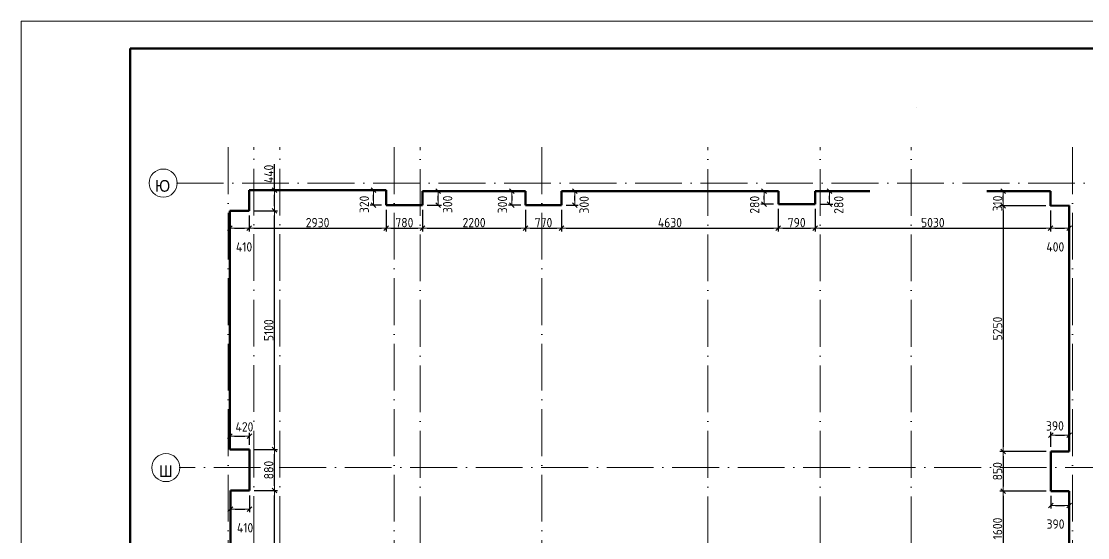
# Model space of a CAD drawing. Header units: millimetres. Extents: x 5993 to 95364, y 87345 to 143522.
# Drawn here: x 60817 to 83612, y 132485 to 143522 of the extents above; entities that cross this region are included whole.
import ezdxf
from ezdxf.enums import TextEntityAlignment as Align

# ---------------------------------------------------------------- set-up
doc = ezdxf.new("R2018")
doc.units = ezdxf.units.MM
doc.linetypes.add('50_200_ШТРИХ_1Т_ш5_п1_п1_', pattern=[1400, 1000, -200, 0, -200])
for name, color, linetype, lineweight, true_color in [('Оси-1', 7, 'Continuous', 20, 0xaaaaaa), ('Оси-2', 7, 'Continuous', 9, 0xaaaaaa), ('Оси-3', 7, '50_200_ШТРИХ_1Т_ш5_п1_п1_', 9, 0xaaaaaa)]:
    doc.layers.add(name, color=color, linetype=linetype, lineweight=lineweight, true_color=true_color)
doc.layers.add('Основные линии', color=7, linetype='Continuous', lineweight=30)
doc.layers.add('Размеры', color=7, linetype='Continuous', lineweight=15)
doc.styles.add('Arial', font='arial.ttf', dxfattribs={"width": 0.9, "height": 500})
doc.styles.get("Standard").update_dxf_attribs({"font": 'arial.ttf'})
doc.styles.add('СПДС', font='isocpeur.ttf', dxfattribs={"width": 0.9})
doc.dimstyles.new('Размера А3', dxfattribs={"dimtxt": 200, "dimasz": 100, "dimexe": 70, "dimexo": 100, "dimgap": 20, "dimtad": 1, "dimdec": 0, "dimrnd": 10, "dimzin": 0, "dimdsep": 46, "dimtxsty": 'СПДС', "dimblk": 'ARROWHEAD_6', "dimcen": 1, "dimclrd": 256, "dimclre": 256, "dimclrt": 256, "dimazin": 0, "dimtfac": 1, "dimtdec": 0, "dimtmove": 2, "dimatfit": 3, "dimfxl": 1, "dimtolj": 1, "dimtzin": 0, "dimarcsym": 0})

# ---------------------------------------------------------------- blocks, each defined once
blk = doc.blocks.new('Ось сетки - Круг_Ø6_00__ISO-2_5_0_9K_-17386508-АИ_План этажа Радиаторы_2')
at = {"layer": 'Оси-1'}
blk.add_circle((0, 0), 3, dxfattribs=at)
blk = doc.blocks.new('ARROWHEAD_6')
at = {"color": 0, "linetype": 'Continuous'}
for p, q in [((0, 0), (-1, 0)), ((-0.5, -0.5), (0.5, 0.5))]:
    blk.add_line(p, q, dxfattribs=at)
blk = doc.blocks.new('*D4125')
at = {"layer": 'Defpoints', "color": 0, "lineweight": -2, "transparency": 16777216}
for p in [(65695, 133490), (66226, 133490), (65685, 128350)]:
    blk.add_point(p, dxfattribs=at)
at = {"layer": 'Размеры', "lineweight": -2, "transparency": 16777216}
for p, q in [((65795, 133490), (66296, 133490)), ((66226, 128450), (66226, 133390)), ((65785, 128350), (66296, 128350))]:
    blk.add_line(p, q, dxfattribs=at)
at = {"layer": 'Размеры', "lineweight": -2, "transparency": 16777216, "xscale": 100, "yscale": 100, "zscale": 100}
for p, rotation in [((66226, 133490), 90), ((66226, 128350), 270)]:
    blk.add_blockref('ARROWHEAD_6', p, dxfattribs=dict(at, rotation=rotation))
at = {"layer": 'Размеры', "transparency": 16777216, "insert": (66106, 130920), "char_height": 200, "attachment_point": 5, "rotation": 90, "style": 'СПДС'}
blk.add_mtext('\\A1;5140', dxfattribs=at)
blk = doc.blocks.new('*D4126')
at = {"layer": 'Defpoints', "color": 0, "lineweight": -2, "transparency": 16777216}
for p in [(65695, 134370), (66226, 134370), (65695, 133490)]:
    blk.add_point(p, dxfattribs=at)
at = {"layer": 'Размеры', "lineweight": -2, "transparency": 16777216}
for p, q in [((65795, 134370), (66296, 134370)), ((66226, 133590), (66226, 134270)), ((65795, 133490), (66296, 133490))]:
    blk.add_line(p, q, dxfattribs=at)
at = {"layer": 'Размеры', "lineweight": -2, "transparency": 16777216, "xscale": 100, "yscale": 100, "zscale": 100}
for p, rotation in [((66226, 134370), 90), ((66226, 133490), 270)]:
    blk.add_blockref('ARROWHEAD_6', p, dxfattribs=dict(at, rotation=rotation))
at = {"layer": 'Размеры', "transparency": 16777216, "insert": (66106, 133930), "char_height": 200, "attachment_point": 5, "rotation": 90, "style": 'СПДС'}
blk.add_mtext('\\A1;880', dxfattribs=at)
blk = doc.blocks.new('*D4127')
at = {"layer": 'Defpoints', "color": 0, "lineweight": -2, "transparency": 16777216}
for p in [(65685, 139470), (66226, 139470), (65695, 134370)]:
    blk.add_point(p, dxfattribs=at)
at = {"layer": 'Размеры', "lineweight": -2, "transparency": 16777216}
for p, q in [((65785, 139470), (66296, 139470)), ((66226, 134470), (66226, 139370)), ((65795, 134370), (66296, 134370))]:
    blk.add_line(p, q, dxfattribs=at)
at = {"layer": 'Размеры', "lineweight": -2, "transparency": 16777216, "xscale": 100, "yscale": 100, "zscale": 100}
for p, rotation in [((66226, 139470), 90), ((66226, 134370), 270)]:
    blk.add_blockref('ARROWHEAD_6', p, dxfattribs=dict(at, rotation=rotation))
at = {"layer": 'Размеры', "transparency": 16777216, "insert": (66106, 136920), "char_height": 200, "attachment_point": 5, "rotation": 90, "style": 'СПДС'}
blk.add_mtext('\\A1;5100', dxfattribs=at)
blk = doc.blocks.new('*D4128')
at = {"layer": 'Defpoints', "color": 0, "lineweight": -2, "transparency": 16777216}
for p in [(68615, 139590), (65685, 139470), (68615, 139100)]:
    blk.add_point(p, dxfattribs=at)
at = {"layer": 'Размеры', "lineweight": -2, "transparency": 16777216}
for p, q in [((65685, 139370), (65685, 139030)), ((68615, 139490), (68615, 139030)), ((65785, 139100), (68515, 139100))]:
    blk.add_line(p, q, dxfattribs=at)
at = {"layer": 'Размеры', "lineweight": -2, "transparency": 16777216, "xscale": 100, "yscale": 100, "zscale": 100, "rotation": 180}
blk.add_blockref('ARROWHEAD_6', (65685, 139100), dxfattribs=at)
at = {"layer": 'Размеры', "lineweight": -2, "transparency": 16777216, "xscale": 100, "yscale": 100, "zscale": 100}
blk.add_blockref('ARROWHEAD_6', (68615, 139100), dxfattribs=at)
at = {"layer": 'Размеры', "transparency": 16777216, "insert": (67150, 139220), "char_height": 200, "attachment_point": 5, "style": 'СПДС'}
blk.add_mtext('\\A1;2930', dxfattribs=at)
blk = doc.blocks.new('*D4129')
at = {"layer": 'Defpoints', "color": 0, "lineweight": -2, "transparency": 16777216}
for p in [(68615, 139590), (69395, 139590), (69395, 139100)]:
    blk.add_point(p, dxfattribs=at)
at = {"layer": 'Размеры', "lineweight": -2, "transparency": 16777216}
for p, q in [((68615, 139490), (68615, 139030)), ((69395, 139490), (69395, 139030)), ((68715, 139100), (69295, 139100))]:
    blk.add_line(p, q, dxfattribs=at)
at = {"layer": 'Размеры', "lineweight": -2, "transparency": 16777216, "xscale": 100, "yscale": 100, "zscale": 100, "rotation": 180}
blk.add_blockref('ARROWHEAD_6', (68615, 139100), dxfattribs=at)
at = {"layer": 'Размеры', "lineweight": -2, "transparency": 16777216, "xscale": 100, "yscale": 100, "zscale": 100}
blk.add_blockref('ARROWHEAD_6', (69395, 139100), dxfattribs=at)
at = {"layer": 'Размеры', "transparency": 16777216, "insert": (69005, 139220), "char_height": 200, "attachment_point": 5, "style": 'СПДС'}
blk.add_mtext('\\A1;780', dxfattribs=at)
blk = doc.blocks.new('*D4130')
at = {"layer": 'Defpoints', "color": 0, "lineweight": -2, "transparency": 16777216}
for p in [(69395, 139590), (71595, 139590), (71595, 139100)]:
    blk.add_point(p, dxfattribs=at)
at = {"layer": 'Размеры', "lineweight": -2, "transparency": 16777216}
for p, q in [((69395, 139490), (69395, 139030)), ((71595, 139490), (71595, 139030)), ((69495, 139100), (71495, 139100))]:
    blk.add_line(p, q, dxfattribs=at)
at = {"layer": 'Размеры', "lineweight": -2, "transparency": 16777216, "xscale": 100, "yscale": 100, "zscale": 100, "rotation": 180}
blk.add_blockref('ARROWHEAD_6', (69395, 139100), dxfattribs=at)
at = {"layer": 'Размеры', "lineweight": -2, "transparency": 16777216, "xscale": 100, "yscale": 100, "zscale": 100}
blk.add_blockref('ARROWHEAD_6', (71595, 139100), dxfattribs=at)
at = {"layer": 'Размеры', "transparency": 16777216, "insert": (70495, 139220), "char_height": 200, "attachment_point": 5, "style": 'СПДС'}
blk.add_mtext('\\A1;2200', dxfattribs=at)
blk = doc.blocks.new('*D4131')
at = {"layer": 'Defpoints', "color": 0, "lineweight": -2, "transparency": 16777216}
for p in [(72365, 139590), (71595, 139100), (72365, 139100)]:
    blk.add_point(p, dxfattribs=at)
at = {"layer": 'Размеры', "lineweight": -2, "transparency": 16777216}
for p, q in [((72365, 139490), (72365, 139030)), ((71595, 139200), (71595, 139170)), ((71695, 139100), (72265, 139100))]:
    blk.add_line(p, q, dxfattribs=at)
at = {"layer": 'Размеры', "lineweight": -2, "transparency": 16777216, "xscale": 100, "yscale": 100, "zscale": 100, "rotation": 180}
blk.add_blockref('ARROWHEAD_6', (71595, 139100), dxfattribs=at)
at = {"layer": 'Размеры', "lineweight": -2, "transparency": 16777216, "xscale": 100, "yscale": 100, "zscale": 100}
blk.add_blockref('ARROWHEAD_6', (72365, 139100), dxfattribs=at)
at = {"layer": 'Размеры', "transparency": 16777216, "insert": (71980, 139220), "char_height": 200, "attachment_point": 5, "style": 'СПДС'}
blk.add_mtext('\\A1;770', dxfattribs=at)
blk = doc.blocks.new('*D4132')
at = {"layer": 'Defpoints', "color": 0, "lineweight": -2, "transparency": 16777216}
for p in [(72365, 139590), (76999, 139614), (76999, 139100)]:
    blk.add_point(p, dxfattribs=at)
at = {"layer": 'Размеры', "lineweight": -2, "transparency": 16777216}
for p, q in [((76999, 139514), (76999, 139030)), ((72365, 139490), (72365, 139030)), ((72465, 139100), (76899, 139100))]:
    blk.add_line(p, q, dxfattribs=at)
at = {"layer": 'Размеры', "lineweight": -2, "transparency": 16777216, "xscale": 100, "yscale": 100, "zscale": 100, "rotation": 180}
blk.add_blockref('ARROWHEAD_6', (72365, 139100), dxfattribs=at)
at = {"layer": 'Размеры', "lineweight": -2, "transparency": 16777216, "xscale": 100, "yscale": 100, "zscale": 100}
blk.add_blockref('ARROWHEAD_6', (76999, 139100), dxfattribs=at)
at = {"layer": 'Размеры', "transparency": 16777216, "insert": (74682, 139220), "char_height": 200, "attachment_point": 5, "style": 'СПДС'}
blk.add_mtext('\\A1;4630', dxfattribs=at)
blk = doc.blocks.new('*D4133')
at = {"layer": 'Defpoints', "color": 0, "lineweight": -2, "transparency": 16777216}
for p in [(76999, 139614), (77785, 139614), (77785, 139100)]:
    blk.add_point(p, dxfattribs=at)
at = {"layer": 'Размеры', "lineweight": -2, "transparency": 16777216}
for p, q in [((76999, 139514), (76999, 139030)), ((77785, 139514), (77785, 139030)), ((77099, 139100), (77685, 139100))]:
    blk.add_line(p, q, dxfattribs=at)
at = {"layer": 'Размеры', "lineweight": -2, "transparency": 16777216, "xscale": 100, "yscale": 100, "zscale": 100, "rotation": 180}
blk.add_blockref('ARROWHEAD_6', (76999, 139100), dxfattribs=at)
at = {"layer": 'Размеры', "lineweight": -2, "transparency": 16777216, "xscale": 100, "yscale": 100, "zscale": 100}
blk.add_blockref('ARROWHEAD_6', (77785, 139100), dxfattribs=at)
at = {"layer": 'Размеры', "transparency": 16777216, "insert": (77392, 139220), "char_height": 200, "attachment_point": 5, "style": 'СПДС'}
blk.add_mtext('\\A1;790', dxfattribs=at)
blk = doc.blocks.new('*D4134')
at = {"layer": 'Defpoints', "color": 0, "lineweight": -2, "transparency": 16777216}
for p in [(77785, 139614), (82819, 139580), (82819, 139100)]:
    blk.add_point(p, dxfattribs=at)
at = {"layer": 'Размеры', "lineweight": -2, "transparency": 16777216}
for p, q in [((77785, 139514), (77785, 139030)), ((82819, 139480), (82819, 139030)), ((77885, 139100), (82719, 139100))]:
    blk.add_line(p, q, dxfattribs=at)
at = {"layer": 'Размеры', "lineweight": -2, "transparency": 16777216, "xscale": 100, "yscale": 100, "zscale": 100, "rotation": 180}
blk.add_blockref('ARROWHEAD_6', (77785, 139100), dxfattribs=at)
at = {"layer": 'Размеры', "lineweight": -2, "transparency": 16777216, "xscale": 100, "yscale": 100, "zscale": 100}
blk.add_blockref('ARROWHEAD_6', (82819, 139100), dxfattribs=at)
at = {"layer": 'Размеры', "transparency": 16777216, "insert": (80302, 139220), "char_height": 200, "attachment_point": 5, "style": 'СПДС'}
blk.add_mtext('\\A1;5030', dxfattribs=at)
blk = doc.blocks.new('*D4135')
at = {"layer": 'Defpoints', "color": 0, "lineweight": -2, "transparency": 16777216}
for p in [(82819, 139580), (81805, 134330), (82825, 134330)]:
    blk.add_point(p, dxfattribs=at)
at = {"layer": 'Размеры', "lineweight": -2, "transparency": 16777216}
for p, q in [((82719, 139580), (81735, 139580)), ((81805, 139480), (81805, 134430)), ((82725, 134330), (81735, 134330))]:
    blk.add_line(p, q, dxfattribs=at)
at = {"layer": 'Размеры', "lineweight": -2, "transparency": 16777216, "xscale": 100, "yscale": 100, "zscale": 100}
for p, rotation in [((81805, 139580), 90), ((81805, 134330), 270)]:
    blk.add_blockref('ARROWHEAD_6', p, dxfattribs=dict(at, rotation=rotation))
at = {"layer": 'Размеры', "transparency": 16777216, "insert": (81685, 136955), "char_height": 200, "attachment_point": 5, "rotation": 90, "style": 'СПДС'}
blk.add_mtext('\\A1;5250', dxfattribs=at)
blk = doc.blocks.new('*D4136')
at = {"layer": 'Defpoints', "color": 0, "lineweight": -2, "transparency": 16777216}
for p in [(82825, 134330), (81805, 133480), (82825, 133480)]:
    blk.add_point(p, dxfattribs=at)
at = {"layer": 'Размеры', "lineweight": -2, "transparency": 16777216}
for p, q in [((82725, 134330), (81735, 134330)), ((81805, 134230), (81805, 133580)), ((82725, 133480), (81735, 133480))]:
    blk.add_line(p, q, dxfattribs=at)
at = {"layer": 'Размеры', "lineweight": -2, "transparency": 16777216, "xscale": 100, "yscale": 100, "zscale": 100}
for p, rotation in [((81805, 134330), 90), ((81805, 133480), 270)]:
    blk.add_blockref('ARROWHEAD_6', p, dxfattribs=dict(at, rotation=rotation))
at = {"layer": 'Размеры', "transparency": 16777216, "insert": (81685, 133905), "char_height": 200, "attachment_point": 5, "rotation": 90, "style": 'СПДС'}
blk.add_mtext('\\A1;850', dxfattribs=at)
blk = doc.blocks.new('*D4137')
at = {"layer": 'Defpoints', "color": 0, "lineweight": -2, "transparency": 16777216}
for p in [(82825, 133480), (81805, 131880), (82275, 131880)]:
    blk.add_point(p, dxfattribs=at)
at = {"layer": 'Размеры', "lineweight": -2, "transparency": 16777216}
for p, q in [((82725, 133480), (81735, 133480)), ((81805, 133380), (81805, 131980)), ((82175, 131880), (81735, 131880))]:
    blk.add_line(p, q, dxfattribs=at)
at = {"layer": 'Размеры', "lineweight": -2, "transparency": 16777216, "xscale": 100, "yscale": 100, "zscale": 100}
for p, rotation in [((81805, 133480), 90), ((81805, 131880), 270)]:
    blk.add_blockref('ARROWHEAD_6', p, dxfattribs=dict(at, rotation=rotation))
at = {"layer": 'Размеры', "transparency": 16777216, "insert": (81685, 132680), "char_height": 200, "attachment_point": 5, "rotation": 90, "style": 'СПДС'}
blk.add_mtext('\\A1;1600', dxfattribs=at)
blk = doc.blocks.new('*D4154')
at = {"layer": 'Defpoints', "color": 0, "lineweight": -2, "transparency": 16777216}
for p in [(81805, 139890), (82819, 139890), (82819, 139580)]:
    blk.add_point(p, dxfattribs=at)
at = {"layer": 'Размеры', "lineweight": -2, "transparency": 16777216}
for p, q in [((82719, 139890), (81735, 139890)), ((81805, 139680), (81805, 139790)), ((82719, 139580), (81735, 139580))]:
    blk.add_line(p, q, dxfattribs=at)
at = {"layer": 'Размеры', "lineweight": -2, "transparency": 16777216, "xscale": 100, "yscale": 100, "zscale": 100}
for p, rotation in [((81805, 139890), 90), ((81805, 139580), 270)]:
    blk.add_blockref('ARROWHEAD_6', p, dxfattribs=dict(at, rotation=rotation))
at = {"layer": 'Размеры', "lineweight": -2, "transparency": 16777216, "insert": (81685, 139628), "char_height": 200, "attachment_point": 5, "rotation": 90, "style": 'СПДС'}
blk.add_mtext('\\A1;310', dxfattribs=at)
blk = doc.blocks.new('*D4155')
at = {"layer": 'Defpoints', "color": 0, "lineweight": -2, "transparency": 16777216}
for p in [(65685, 139910), (66226, 139910), (65685, 139470)]:
    blk.add_point(p, dxfattribs=at)
at = {"layer": 'Размеры', "lineweight": -2, "transparency": 16777216}
for p, q in [((66226, 139910), (66226, 140470)), ((65785, 139910), (66296, 139910)), ((66226, 139570), (66226, 139810)), ((65785, 139470), (66296, 139470))]:
    blk.add_line(p, q, dxfattribs=at)
at = {"layer": 'Размеры', "lineweight": -2, "transparency": 16777216, "xscale": 100, "yscale": 100, "zscale": 100}
for p, rotation in [((66226, 139910), 90), ((66226, 139470), 270)]:
    blk.add_blockref('ARROWHEAD_6', p, dxfattribs=dict(at, rotation=rotation))
at = {"layer": 'Размеры', "lineweight": -2, "transparency": 16777216, "insert": (66106, 140261), "char_height": 200, "attachment_point": 5, "rotation": 90, "style": 'СПДС'}
blk.add_mtext('\\A1;440', dxfattribs=at)
blk = doc.blocks.new('*D4156')
at = {"layer": 'Defpoints', "color": 0, "lineweight": -2, "transparency": 16777216}
for p in [(68347, 139910), (68615, 139910), (68615, 139590)]:
    blk.add_point(p, dxfattribs=at)
at = {"layer": 'Размеры', "lineweight": -2, "transparency": 16777216}
for p, q in [((68515, 139910), (68277, 139910)), ((68347, 139690), (68347, 139810)), ((68515, 139590), (68277, 139590))]:
    blk.add_line(p, q, dxfattribs=at)
at = {"layer": 'Размеры', "lineweight": -2, "transparency": 16777216, "xscale": 100, "yscale": 100, "zscale": 100}
for p, rotation in [((68347, 139910), 90), ((68347, 139590), 270)]:
    blk.add_blockref('ARROWHEAD_6', p, dxfattribs=dict(at, rotation=rotation))
at = {"layer": 'Размеры', "lineweight": -2, "transparency": 16777216, "insert": (68147, 139609), "char_height": 200, "attachment_point": 5, "rotation": 90, "style": 'СПДС'}
blk.add_mtext('\\A1;320', dxfattribs=at)
blk = doc.blocks.new('*D4157')
at = {"layer": 'Defpoints', "color": 0, "lineweight": -2, "transparency": 16777216}
for p in [(69395, 139890), (69730, 139890), (69395, 139590)]:
    blk.add_point(p, dxfattribs=at)
at = {"layer": 'Размеры', "lineweight": -2, "transparency": 16777216}
for p, q in [((69495, 139890), (69800, 139890)), ((69730, 139690), (69730, 139790)), ((69495, 139590), (69800, 139590))]:
    blk.add_line(p, q, dxfattribs=at)
at = {"layer": 'Размеры', "lineweight": -2, "transparency": 16777216, "xscale": 100, "yscale": 100, "zscale": 100}
for p, rotation in [((69730, 139890), 90), ((69730, 139590), 270)]:
    blk.add_blockref('ARROWHEAD_6', p, dxfattribs=dict(at, rotation=rotation))
at = {"layer": 'Размеры', "lineweight": -2, "transparency": 16777216, "insert": (69930, 139611), "char_height": 200, "attachment_point": 5, "rotation": 90, "style": 'СПДС'}
blk.add_mtext('\\A1;300', dxfattribs=at)
blk = doc.blocks.new('*D4158')
at = {"layer": 'Defpoints', "color": 0, "lineweight": -2, "transparency": 16777216}
for p in [(71595, 139890), (71302, 139590), (71595, 139590)]:
    blk.add_point(p, dxfattribs=at)
at = {"layer": 'Размеры', "lineweight": -2, "transparency": 16777216}
for p, q in [((71495, 139890), (71232, 139890)), ((71302, 139790), (71302, 139690)), ((71495, 139590), (71232, 139590))]:
    blk.add_line(p, q, dxfattribs=at)
at = {"layer": 'Размеры', "lineweight": -2, "transparency": 16777216, "xscale": 100, "yscale": 100, "zscale": 100}
for p, rotation in [((71302, 139890), 90), ((71302, 139590), 270)]:
    blk.add_blockref('ARROWHEAD_6', p, dxfattribs=dict(at, rotation=rotation))
at = {"layer": 'Размеры', "lineweight": -2, "transparency": 16777216, "insert": (71102, 139606), "char_height": 200, "attachment_point": 5, "rotation": 90, "style": 'СПДС'}
blk.add_mtext('\\A1;300', dxfattribs=at)
blk = doc.blocks.new('*D4159')
at = {"layer": 'Defpoints', "color": 0, "lineweight": -2, "transparency": 16777216}
for p in [(72365, 139890), (72648, 139890), (72365, 139590)]:
    blk.add_point(p, dxfattribs=at)
at = {"layer": 'Размеры', "lineweight": -2, "transparency": 16777216}
for p, q in [((72465, 139890), (72718, 139890)), ((72648, 139690), (72648, 139790)), ((72465, 139590), (72718, 139590))]:
    blk.add_line(p, q, dxfattribs=at)
at = {"layer": 'Размеры', "lineweight": -2, "transparency": 16777216, "xscale": 100, "yscale": 100, "zscale": 100}
for p, rotation in [((72648, 139890), 90), ((72648, 139590), 270)]:
    blk.add_blockref('ARROWHEAD_6', p, dxfattribs=dict(at, rotation=rotation))
at = {"layer": 'Размеры', "lineweight": -2, "transparency": 16777216, "insert": (72848, 139601), "char_height": 200, "attachment_point": 5, "rotation": 90, "style": 'СПДС'}
blk.add_mtext('\\A1;300', dxfattribs=at)
blk = doc.blocks.new('*D4160')
at = {"layer": 'Defpoints', "color": 0, "lineweight": -2, "transparency": 16777216}
for p in [(76693, 139890), (76999, 139890), (76999, 139614)]:
    blk.add_point(p, dxfattribs=at)
at = {"layer": 'Размеры', "lineweight": -2, "transparency": 16777216}
for p, q in [((76899, 139890), (76623, 139890)), ((76693, 139714), (76693, 139790)), ((76899, 139614), (76623, 139614))]:
    blk.add_line(p, q, dxfattribs=at)
at = {"layer": 'Размеры', "lineweight": -2, "transparency": 16777216, "xscale": 100, "yscale": 100, "zscale": 100}
for p, rotation in [((76693, 139890), 90), ((76693, 139614), 270)]:
    blk.add_blockref('ARROWHEAD_6', p, dxfattribs=dict(at, rotation=rotation))
at = {"layer": 'Размеры', "lineweight": -2, "transparency": 16777216, "insert": (76493, 139601), "char_height": 200, "attachment_point": 5, "rotation": 90, "style": 'СПДС'}
blk.add_mtext('\\A1;280', dxfattribs=at)
blk = doc.blocks.new('*D4161')
at = {"layer": 'Defpoints', "color": 0, "lineweight": -2, "transparency": 16777216}
for p in [(77785, 139890), (78091, 139890), (77785, 139614)]:
    blk.add_point(p, dxfattribs=at)
at = {"layer": 'Размеры', "lineweight": -2, "transparency": 16777216}
for p, q in [((77885, 139890), (78161, 139890)), ((78091, 139714), (78091, 139790)), ((77885, 139614), (78161, 139614))]:
    blk.add_line(p, q, dxfattribs=at)
at = {"layer": 'Размеры', "lineweight": -2, "transparency": 16777216, "xscale": 100, "yscale": 100, "zscale": 100}
for p, rotation in [((78091, 139890), 90), ((78091, 139614), 270)]:
    blk.add_blockref('ARROWHEAD_6', p, dxfattribs=dict(at, rotation=rotation))
at = {"layer": 'Размеры', "lineweight": -2, "transparency": 16777216, "insert": (78291, 139599), "char_height": 200, "attachment_point": 5, "rotation": 90, "style": 'СПДС'}
blk.add_mtext('\\A1;280', dxfattribs=at)
blk = doc.blocks.new('*D4162')
at = {"layer": 'Defpoints', "color": 0, "lineweight": -2, "transparency": 16777216}
for p in [(82819, 139580), (83219, 139582), (83219, 139100)]:
    blk.add_point(p, dxfattribs=at)
at = {"layer": 'Размеры', "lineweight": -2, "transparency": 16777216}
for p, q in [((82819, 139480), (82819, 139030)), ((83219, 139482), (83219, 139030)), ((82919, 139100), (83119, 139100))]:
    blk.add_line(p, q, dxfattribs=at)
at = {"layer": 'Размеры', "lineweight": -2, "transparency": 16777216, "xscale": 100, "yscale": 100, "zscale": 100, "rotation": 180}
blk.add_blockref('ARROWHEAD_6', (82819, 139100), dxfattribs=at)
at = {"layer": 'Размеры', "lineweight": -2, "transparency": 16777216, "xscale": 100, "yscale": 100, "zscale": 100}
blk.add_blockref('ARROWHEAD_6', (83219, 139100), dxfattribs=at)
at = {"layer": 'Размеры', "lineweight": -2, "transparency": 16777216, "insert": (82920, 138700), "char_height": 200, "attachment_point": 5, "style": 'СПДС'}
blk.add_mtext('\\A1;400', dxfattribs=at)
blk = doc.blocks.new('*D4163')
at = {"layer": 'Defpoints', "color": 0, "lineweight": -2, "transparency": 16777216}
for p in [(83219, 134674), (82825, 134330), (83219, 134330)]:
    blk.add_point(p, dxfattribs=at)
at = {"layer": 'Размеры', "lineweight": -2, "transparency": 16777216}
for p, q in [((82825, 134430), (82825, 134744)), ((83219, 134430), (83219, 134744)), ((82925, 134674), (83119, 134674))]:
    blk.add_line(p, q, dxfattribs=at)
at = {"layer": 'Размеры', "lineweight": -2, "transparency": 16777216, "xscale": 100, "yscale": 100, "zscale": 100, "rotation": 180}
blk.add_blockref('ARROWHEAD_6', (82825, 134674), dxfattribs=at)
at = {"layer": 'Размеры', "lineweight": -2, "transparency": 16777216, "xscale": 100, "yscale": 100, "zscale": 100}
blk.add_blockref('ARROWHEAD_6', (83219, 134674), dxfattribs=at)
at = {"layer": 'Размеры', "lineweight": -2, "transparency": 16777216, "insert": (82912, 134874), "char_height": 200, "attachment_point": 5, "style": 'СПДС'}
blk.add_mtext('\\A1;390', dxfattribs=at)
blk = doc.blocks.new('*D4164')
at = {"layer": 'Defpoints', "color": 0, "lineweight": -2, "transparency": 16777216}
for p in [(82825, 133480), (83219, 133480), (83219, 133176)]:
    blk.add_point(p, dxfattribs=at)
at = {"layer": 'Размеры', "lineweight": -2, "transparency": 16777216}
for p, q in [((82825, 133380), (82825, 133106)), ((83219, 133380), (83219, 133106)), ((82925, 133176), (83119, 133176))]:
    blk.add_line(p, q, dxfattribs=at)
at = {"layer": 'Размеры', "lineweight": -2, "transparency": 16777216, "xscale": 100, "yscale": 100, "zscale": 100, "rotation": 180}
blk.add_blockref('ARROWHEAD_6', (82825, 133176), dxfattribs=at)
at = {"layer": 'Размеры', "lineweight": -2, "transparency": 16777216, "xscale": 100, "yscale": 100, "zscale": 100}
blk.add_blockref('ARROWHEAD_6', (83219, 133176), dxfattribs=at)
at = {"layer": 'Размеры', "lineweight": -2, "transparency": 16777216, "insert": (82925, 132776), "char_height": 200, "attachment_point": 5, "style": 'СПДС'}
blk.add_mtext('\\A1;390', dxfattribs=at)
blk = doc.blocks.new('*D4190')
at = {"layer": 'Defpoints', "color": 0, "lineweight": -2, "transparency": 16777216}
for p in [(65285, 133490), (65695, 133490), (65695, 133097)]:
    blk.add_point(p, dxfattribs=at)
at = {"layer": 'Размеры', "lineweight": -2, "transparency": 16777216}
for p, q in [((65285, 133390), (65285, 133027)), ((65695, 133390), (65695, 133027)), ((65385, 133097), (65595, 133097))]:
    blk.add_line(p, q, dxfattribs=at)
at = {"layer": 'Размеры', "lineweight": -2, "transparency": 16777216, "xscale": 100, "yscale": 100, "zscale": 100, "rotation": 180}
blk.add_blockref('ARROWHEAD_6', (65285, 133097), dxfattribs=at)
at = {"layer": 'Размеры', "lineweight": -2, "transparency": 16777216, "xscale": 100, "yscale": 100, "zscale": 100}
blk.add_blockref('ARROWHEAD_6', (65695, 133097), dxfattribs=at)
at = {"layer": 'Размеры', "lineweight": -2, "transparency": 16777216, "insert": (65600, 132697), "char_height": 200, "attachment_point": 5, "style": 'СПДС'}
blk.add_mtext('\\A1;410', dxfattribs=at)
blk = doc.blocks.new('*D4191')
at = {"layer": 'Defpoints', "color": 0, "lineweight": -2, "transparency": 16777216}
for p in [(65695, 134654), (65275, 134370), (65695, 134370)]:
    blk.add_point(p, dxfattribs=at)
at = {"layer": 'Размеры', "lineweight": -2, "transparency": 16777216}
for p, q in [((65275, 134470), (65275, 134724)), ((65695, 134470), (65695, 134724)), ((65375, 134654), (65595, 134654))]:
    blk.add_line(p, q, dxfattribs=at)
at = {"layer": 'Размеры', "lineweight": -2, "transparency": 16777216, "xscale": 100, "yscale": 100, "zscale": 100, "rotation": 180}
blk.add_blockref('ARROWHEAD_6', (65275, 134654), dxfattribs=at)
at = {"layer": 'Размеры', "lineweight": -2, "transparency": 16777216, "xscale": 100, "yscale": 100, "zscale": 100}
blk.add_blockref('ARROWHEAD_6', (65695, 134654), dxfattribs=at)
at = {"layer": 'Размеры', "lineweight": -2, "transparency": 16777216, "insert": (65586, 134854), "char_height": 200, "attachment_point": 5, "style": 'СПДС'}
blk.add_mtext('\\A1;420', dxfattribs=at)
blk = doc.blocks.new('*D4192')
at = {"layer": 'Defpoints', "color": 0, "lineweight": -2, "transparency": 16777216}
for p in [(65275, 139470), (65685, 139470), (65685, 139100)]:
    blk.add_point(p, dxfattribs=at)
at = {"layer": 'Размеры', "lineweight": -2, "transparency": 16777216}
for p, q in [((65275, 139370), (65275, 139030)), ((65685, 139370), (65685, 139030)), ((65375, 139100), (65585, 139100))]:
    blk.add_line(p, q, dxfattribs=at)
at = {"layer": 'Размеры', "lineweight": -2, "transparency": 16777216, "xscale": 100, "yscale": 100, "zscale": 100, "rotation": 180}
blk.add_blockref('ARROWHEAD_6', (65275, 139100), dxfattribs=at)
at = {"layer": 'Размеры', "lineweight": -2, "transparency": 16777216, "xscale": 100, "yscale": 100, "zscale": 100}
blk.add_blockref('ARROWHEAD_6', (65685, 139100), dxfattribs=at)
at = {"layer": 'Размеры', "lineweight": -2, "transparency": 16777216, "insert": (65578, 138700), "char_height": 200, "attachment_point": 5, "style": 'СПДС'}
blk.add_mtext('\\A1;410', dxfattribs=at)
blk = doc.blocks.new('*U62')
at = {"lineweight": 0}
blk.add_lwpolyline([(-292, -5), (5, -5), (5, 415), (-292, 415)], close=True, dxfattribs=at)
at = {"color": 0, "linetype": 'Continuous', "lineweight": 50}
blk.add_lwpolyline([(-272, 410), (0, 410), (0, 0), (-272, 0)], close=True, dxfattribs=at)
at = {"lineweight": 30, "width": 0.9, "flags": 104}
blk.add_attdef('ШАПКА', text='', height=3, dxfattribs=at).set_placement((-135, 281), align=Align.MIDDLE_CENTER)
at = {"style": 'СПДС'}
for tag, height, p in [('ШИФР_ПРОЕКТА', 4, (-60, 50)), ('НАИМЕНОВАНИЕ_ОБЪЕКТА', 2.5, (-85, 25)), ('СТАДИЯ', 4, (-42.5, 20)), ('ЛИСТ_первый', 4, (-27.5, 20)), ('ЛИСТОВ', 4, (-10, 20)), ('НАИМЕНОВАНИЕ_ОБЪЕКТА2', 2.5, (-85, 20)), ('НАИМЕНОВАНИЕ_ЧЕРТЕЖА1', 2.5, (-85, 10)), ('ОРГАНИЗАЦИЯ_РАЗРАБОТЧИК1', 4, (-25, 8.09)), ('НАИМЕНОВАНИЕ_ЧЕРТЕЖА2', 2.5, (-85, 5))]:
    blk.add_attdef(tag, text='', height=height, dxfattribs=at).set_placement(p, align=Align.MIDDLE_CENTER)
for tag, p in [('РАЗРАБОТЧИК', (-163.97, 27.5)), ('РУК.ГРУППЫ', (-163.97, 22.5))]:
    blk.add_attdef(tag, text='', height=2.5, dxfattribs=at).set_placement(p, align=Align.MIDDLE_LEFT)
at = {"style": 'СПДС', "width": 0.9}
for p in [(-129.65, 26.37), (-129.65, 21.37)]:
    blk.add_attdef('ДАТА', p, '', height=2.3, dxfattribs=at)

msp = doc.modelspace()

# ---------------------------------------------------------------- linework, layer by layer
at = {"layer": 'Оси-3'}
for p, q in [((65240.5, 140830.4), (65240.5, 108570.5)), ((65790.5, 108570.5), (65790.5, 140830.4)), ((66340.5, 108570.5), (66340.5, 140830.4)), ((68790.5, 140830.4), (68790.5, 108565)), ((69340.5, 108563.5), (69340.5, 140830.4)), ((71940.5, 140830.4), (71940.5, 108570.5)), ((75490.5, 108563.5), (75490.5, 140830.4)), ((77890.5, 108563.5), (77890.5, 140830.4)), ((79840.5, 108563.5), (79840.5, 140830.4)), ((83290.5, 140830.4), (83290.5, 108563.5)), ((64137.2, 140065), (84132.7, 140065)), ((84132.7, 133982.8), (64194.4, 133982.8))]:
    msp.add_line(p, q, dxfattribs=at)
at = {"layer": 'Основные линии', "color": 18, "true_color": 0x000000}
for p, q in [((65275.5, 134370), (65275.5, 139470)), ((65695.5, 134370), (65275.5, 134370)), ((65695.5, 133490), (65695.5, 134370)), ((65285.5, 128350), (65285.5, 133490)), ((65285.5, 133490), (65695.5, 133490))]:
    msp.add_line(p, q, dxfattribs=at)
at = {"layer": 'Размеры', "color": 30, "lineweight": 50, "true_color": 0xf26722}
for p, q in [((68615.5, 139910), (65685.5, 139910)), ((65685.5, 139910), (65685.5, 139470)), ((68615.5, 139590), (68615.5, 139910)), ((71595.5, 139890), (69395.5, 139890)), ((69395.5, 139890), (69395.5, 139590)), ((71595.5, 139590), (71595.5, 139890)), ((76999.5, 139890), (72365.5, 139890)), ((72365.5, 139890), (72365.5, 139590)), ((76999.5, 139614), (76999.5, 139890)), ((78953.6, 139890), (77785.5, 139890)), ((77785.5, 139890), (77785.5, 139614)), ((82819.5, 139890), (81459.4, 139890)), ((82819.5, 139580), (82819.5, 139890)), ((69395.5, 139590), (68615.5, 139590)), ((72365.5, 139590), (71595.5, 139590)), ((77785.5, 139614), (76999.5, 139614)), ((83219.5, 139582.1), (82819.5, 139580)), ((83219.5, 134330), (83219.5, 139582.1)), ((65685.5, 139470), (65275.5, 139470)), ((65275.5, 139470), (65275.5, 134370)), ((65275.5, 134370), (65695.5, 134370)), ((65695.5, 134370), (65695.5, 133490)), ((82825.5, 133480), (82825.5, 134330)), ((82825.5, 134330), (83219.5, 134330)), ((65695.5, 133490), (65285.5, 133490)), ((65285.5, 133490), (65285.5, 128350)), ((83219.5, 133480), (82825.5, 133480)), ((83219.5, 131880), (83219.5, 133480))]:
    msp.add_line(p, q, dxfattribs=at)

# ---------------------------------------------------------------- block references
ref = msp.add_blockref('*U62', (94782.9, 95249), dxfattribs=dict(xscale=116.3214233566373, yscale=116.3214233566373, zscale=116.3214233566373))
lines = msp.add_mtext('\\W0.90000;{\\fISOCPEUR|b0|i0|c0|p34;Исполнительная схема \\fISOCPEUR|b0|i0|c204|p34;устройства плинтуса для линолеума\\P} в пом. 2.037. Этаж 2.', dxfattribs={"insert": (79944.6, 141685.4), "char_height": 2.5, "attachment_point": 1})
ref.add_attrib('ШАПКА', '', (79944.6, 141685.4), dxfattribs={"flags": 104}).embed_mtext(lines)
at = {"layer": 'Оси-1', "xscale": 100, "yscale": 100, "zscale": 100}
for p, rotation in [((63850.1, 140065), 269.9999999999995), ((63907.3, 133982.8), 89.99999999999982)]:
    msp.add_blockref('Ось сетки - Круг_Ø6_00__ISO-2_5_0_9K_-17386508-АИ_План этажа Радиаторы_2', p, dxfattribs=dict(at, rotation=rotation))

# ---------------------------------------------------------------- texts
at = {"layer": 'Оси-2', "char_height": 250, "attachment_point": 5, "line_spacing_factor": 0.936439, "style": 'Arial'}
for s, insert, width in [('\\pxqc,t4.572,9.144,13.716,18.288,22.86,27.432,32.004,36.576,41.148,45.72,50.292,54.864,59.436,64.008,68.58,73.152,77.724,82.296,86.868,91.44,96.012,100.584,105.156,109.728,114.3,118.872,123.444,128.016,132.588,137.16,141.732,146.304;{Ю}', (63838.6, 140003.2), 655.2), ('\\pxqc,t4.572,9.144,13.716,18.288,22.86,27.432,32.004,36.576,41.148,45.72,50.292,54.864,59.436,64.008,68.58,73.152,77.724,82.296,86.868,91.44,96.012,100.584,105.156,109.728,114.3,118.872,123.444,128.016,132.588,137.16,141.732,146.304;{Ш}', (63906.2, 133909.5), 595.8)]:
    msp.add_mtext(s, dxfattribs=dict(at, insert=insert, width=width))

# ---------------------------------------------------------------- dimensions: what is measured, and where the dimension line sits
at = {"layer": 'Размеры', "lineweight": -2}
for base, p1, p2, override, picture, middle in [((66226, 139910), (65685.5, 139470), (65685.5, 139910), {"dimtad": 3, "dimjust": 0, "dimtih": 0, "dimtoh": 0, "dimse1": 0, "dimtix": 1, "dimtofl": 1, "dimtmove": 0, "dimfxlon": 0}, '*D4155', (66226, 140261.4)), ((81804.8, 139890), (82819.5, 139580), (82819.5, 139890), {"dimtad": 3, "dimblk": 'ARROWHEAD_6', "dimtix": 1, "dimtmove": 0}, '*D4154', (81804.8, 139628.2))]:
    dim = msp.add_linear_dim(base=base, p1=p1, p2=p2, angle=90, dimstyle='Размера А3', override=override, dxfattribs=at)
    dim.commit()
    dim.dimension.update_dxf_attribs({"geometry": picture, "text_midpoint": middle, "dimtype": 160})
for base, p1, p2, picture, middle in [((68347.2, 139910), (68615.5, 139590), (68615.5, 139910), '*D4156', (68147.2, 139608.7)), ((69729.6, 139890), (69395.5, 139590), (69395.5, 139890), '*D4157', (69929.6, 139611.2)), ((71301.6, 139590), (71595.5, 139890), (71595.5, 139590), '*D4158', (71101.6, 139606.3)), ((72648.4, 139890), (72365.5, 139590), (72365.5, 139890), '*D4159', (72848.4, 139601.3)), ((76692.8, 139890), (76999.5, 139614), (76999.5, 139890), '*D4160', (76492.8, 139601.3)), ((78091, 139890), (77785.5, 139614), (77785.5, 139890), '*D4161', (78291, 139598.9))]:
    dim = msp.add_linear_dim(base=base, p1=p1, p2=p2, angle=90, dimstyle='Размера А3', dxfattribs=at)
    dim.commit()
    dim.dimension.update_dxf_attribs({"geometry": picture, "text_midpoint": middle, "dimtype": 160})
at = {"layer": 'Размеры'}
for base, p1, p2, picture, middle in [((68615.5, 139100.3), (65685.5, 139470), (68615.5, 139590), '*D4128', (67150.5, 139220.3)), ((69395.5, 139100.3), (68615.5, 139590), (69395.5, 139590), '*D4129', (69005.5, 139220.3)), ((71595.5, 139100.3), (69395.5, 139590), (71595.5, 139590), '*D4130', (70495.5, 139220.3)), ((72365.5, 139100.3), (71595.5, 139100.3), (72365.5, 139590), '*D4131', (71980.5, 139220.3)), ((76999.5, 139100.3), (72365.5, 139590), (76999.5, 139614), '*D4132', (74682.5, 139220.3)), ((77785.5, 139100.3), (76999.5, 139614), (77785.5, 139614), '*D4133', (77392.5, 139220.3)), ((82819.5, 139100.3), (77785.5, 139614), (82819.5, 139580), '*D4134', (80302.5, 139220.3))]:
    dim = msp.add_linear_dim(base=base, p1=p1, p2=p2, dimstyle='Размера А3', dxfattribs=at)
    dim.commit()
    dim.dimension.update_dxf_attribs({"geometry": picture, "text_midpoint": middle})
for base, p1, p2, picture, middle in [((66226, 139470), (65695.5, 134370), (65685.5, 139470), '*D4127', (66106, 136920)), ((81804.8, 134330), (82819.5, 139580), (82825.5, 134330), '*D4135', (81684.8, 136955)), ((66226, 134370), (65695.5, 133490), (65695.5, 134370), '*D4126', (66106, 133930)), ((81804.8, 133480), (82825.5, 134330), (82825.5, 133480), '*D4136', (81684.8, 133905)), ((66226, 133490), (65685.5, 128350), (65695.5, 133490), '*D4125', (66106, 130920)), ((81804.8, 131880), (82825.5, 133480), (82275.5, 131880), '*D4137', (81684.8, 132680))]:
    dim = msp.add_linear_dim(base=base, p1=p1, p2=p2, angle=90, dimstyle='Размера А3', dxfattribs=at)
    dim.commit()
    dim.dimension.update_dxf_attribs({"geometry": picture, "text_midpoint": middle})
at = {"layer": 'Размеры', "lineweight": -2}
for base, p1, p2, picture, middle in [((83219.5, 139100.3), (82819.5, 139580), (83219.5, 139582.1), '*D4162', (82919.6, 138700.3)), ((65685.5, 139100.3), (65275.5, 139470), (65685.5, 139470), '*D4192', (65578.2, 138700.3)), ((65695.5, 134653.5), (65275.5, 134370), (65695.5, 134370), '*D4191', (65585.6, 134853.5)), ((83219.5, 134674.1), (82825.5, 134330), (83219.5, 134330), '*D4163', (82912.2, 134874.1)), ((65695.5, 133097.4), (65285.5, 133490), (65695.5, 133490), '*D4190', (65600.4, 132697.4)), ((83219.5, 133176.4), (82825.5, 133480), (83219.5, 133480), '*D4164', (82924.6, 132776.4))]:
    dim = msp.add_linear_dim(base=base, p1=p1, p2=p2, dimstyle='Размера А3', dxfattribs=at)
    dim.commit()
    dim.dimension.update_dxf_attribs({"geometry": picture, "text_midpoint": middle, "dimtype": 160})

doc.saveas('drawing.dxf')
